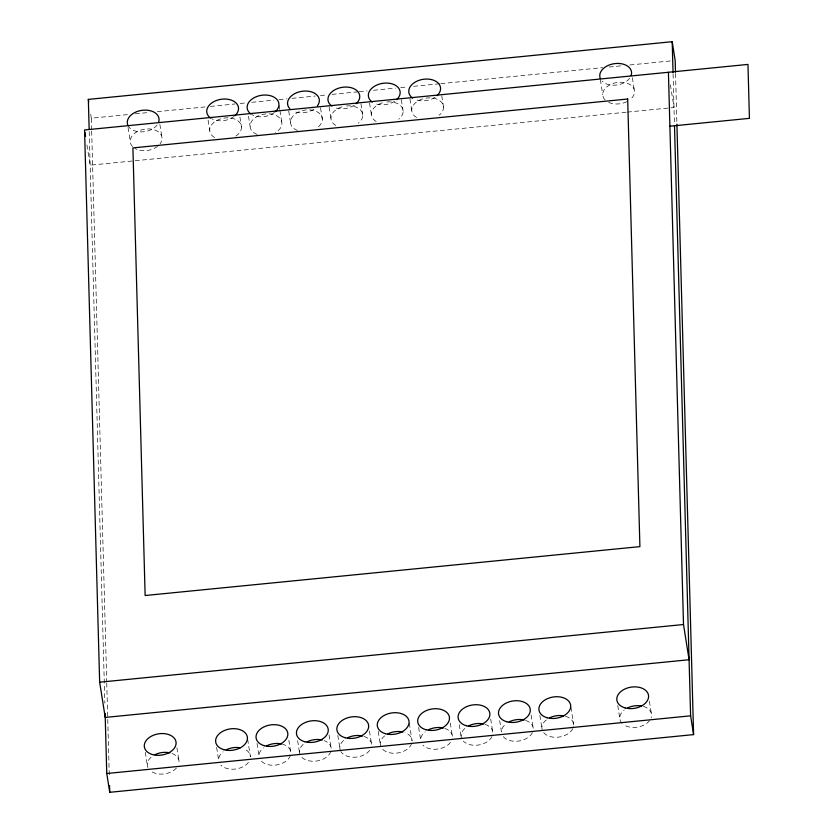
<?xml version="1.0" encoding="UTF-8"?>
<svg xmlns="http://www.w3.org/2000/svg" width="834" height="834" viewBox="0 0 834 834"><rect width="100%" height="100%" fill="white"/><g stroke="black" fill="none" stroke-linecap="round" stroke-linejoin="round"><path stroke-width="0.63" stroke-dasharray="4.17 3.13" d="M91.636 129.895L91.323 118.178L128.863 114.466M135.337 113.831L148.285 112.548M157.345 111.652L205.247 106.919M210.418 106.408L235.021 103.979M240.192 103.468L246.666 102.832M251.847 102.311L273.854 100.143M279.036 99.632L286.802 98.86M291.983 98.349L315.283 96.046M320.464 95.535L326.928 94.899M332.109 94.388L358.005 91.823M359.298 91.698L367.064 90.927M373.538 90.291L395.545 88.112M400.727 87.601L407.201 86.965M413.674 86.329L439.56 83.765M440.852 83.64L602.68 67.648M609.154 67.012L622.101 65.73M629.868 64.969L671.287 60.872M626.094 112.225L90.145 165.184L86.559 142.541M627.387 112.1L673.997 107.492L670.411 84.849M632.37 77.76L634.549 91.542M600.355 79.657L602.732 94.68M649.405 701.186L651.583 714.967M617.785 705.585L619.766 718.105M570.915 707.295L573.688 724.829M441.77 95.9L443.552 107.169M539.89 715.447L541.871 727.967M531.102 715.04L533.28 728.822A16.023 10.738 -9 0 0 525.066 720.263M409.953 99.037L411.735 110.307M401.363 99.892L403.145 111.162M499.681 720.691L501.463 731.96A16.023 10.738 -9 0 1 505.915 723.881M490.684 719.033L492.873 732.815A16.023 10.738 -9 0 0 484.658 724.256M369.545 103.03L371.328 114.3M360.955 103.885L362.738 115.155M459.263 724.683L461.056 735.953M450.277 723.026L452.466 736.808A16.023 10.738 -9 0 0 444.251 728.249M329.138 107.023L330.921 118.292M320.548 107.878L322.331 119.147M418.658 727.425L420.649 739.946A16.023 10.738 -9 0 1 425.1 731.866M409.275 723.266L412.059 740.801A16.023 10.738 -9 0 0 405.022 732.627M288.72 111.016L290.513 122.285M279.14 105.605L279.734 109.358M279.932 110.609L281.923 123.14M378.25 731.418L380.231 743.938M369.462 731.011L371.641 744.793A16.023 10.738 -9 0 0 363.436 736.234M248.511 116.26L250.106 126.278M239.921 117.114L241.516 127.133M337.843 735.411L339.824 747.931M329.055 735.004L331.234 748.786A16.023 10.738 -9 0 0 324.207 740.613M208.104 120.252L209.699 130.271M297.634 740.655L299.416 751.924M288.845 740.248L290.826 752.779A16.023 10.738 -9 0 0 282.622 744.22M159.878 124.454L162.057 138.225M257.028 743.396L259.009 755.917A16.023 10.738 -9 0 1 263.461 747.837M247.646 739.237L250.419 756.772A16.023 10.738 -9 0 0 243.392 748.598M128.061 127.592L130.24 141.373M216.621 747.389L218.602 759.91A16.023 10.738 -9 0 1 223.053 751.83M90.729 114.425L91.323 118.178M176.912 747.879L179.091 761.65M145.293 752.278L147.274 764.799M675.53 73.496L676.885 122.952M673.08 73.955L674.456 124.422M91.677 131.188L106.721 681.68M106.752 682.983L109.317 776.683M89.228 131.647L104.844 703.104M411.589 743.647A16.023 10.738 -9 0 1 398.516 752.862A16.023 10.738 -9 0 1 382.514 749.12M380.533 745.794A16.023 10.738 -9 0 1 384.683 735.859M450.475 742.406A16.023 10.738 -9 0 1 422.921 745.127M369.66 750.391A16.023 10.738 -9 0 1 354.638 757.241A16.023 10.738 -9 0 1 340.887 751.528M340.449 750.673A16.023 10.738 -9 0 1 344.275 739.852M172.065 753.488A16.023 10.738 -9 0 1 178.622 764.497M176.381 768.124A16.023 10.738 -9 0 1 150.318 770.699M147.889 767.541A16.023 10.738 -9 0 1 151.725 756.709M565.473 716.27A16.023 10.738 -9 0 1 573.219 727.675M572.833 728.603A16.023 10.738 -9 0 1 549.481 736.339A16.023 10.738 -9 0 1 546.322 719.888M532.426 732.596A16.023 10.738 -9 0 1 516.976 741.238A16.023 10.738 -9 0 1 502.078 734.702M492.018 736.589A16.023 10.738 -9 0 1 478.643 744.991A16.023 10.738 -9 0 1 463.329 741.134M461.671 738.695A16.023 10.738 -9 0 1 465.508 727.874M605.004 99.861A16.023 10.738 -9 0 1 609.268 85.172A16.023 10.738 -9 0 1 630.64 84.974A16.023 10.738 -9 0 1 630.097 99.621M626.845 101.665A16.023 10.738 -9 0 1 608.632 102.384M132.512 146.555A16.023 10.738 -9 0 1 145.856 129.009A16.023 10.738 -9 0 1 160.076 143.834M157.605 146.315A16.023 10.738 -9 0 1 135.108 148.535M157.094 125.048A16.023 10.738 -9 0 1 141.384 131.908A16.023 10.738 -9 0 1 127.883 125.319M629.587 78.354A16.023 10.738 -9 0 1 602.033 81.075M643.368 706.408A16.023 10.738 -9 0 1 651.114 717.813M649.603 720.566A16.023 10.738 -9 0 1 624.635 725.278M622.039 723.297A16.023 10.738 -9 0 1 624.218 710.026M330.775 751.632A16.023 10.738 -9 0 1 316.315 761.067A16.023 10.738 -9 0 1 300.48 755.521M300.042 754.666A16.023 10.738 -9 0 1 303.868 743.845M290.368 755.625A16.023 10.738 -9 0 1 277.284 764.841A16.023 10.738 -9 0 1 261.292 761.098M248.438 762.37A16.023 10.738 -9 0 1 220.885 765.091M346.537 105.939A16.023 10.738 -9 0 1 361.414 111.141A16.023 10.738 -9 0 1 358.286 123.244M335.789 125.465A16.023 10.738 -9 0 1 331.671 114.748A16.023 10.738 -9 0 1 344.463 106.231M297.54 130.458A16.023 10.738 -9 0 1 293.756 115.259A16.023 10.738 -9 0 1 316.774 111.61A16.023 10.738 -9 0 1 317.879 127.237M257.133 134.451A16.023 10.738 -9 0 1 253.932 118.709A16.023 10.738 -9 0 1 277.701 116.364A16.023 10.738 -9 0 1 275.376 132.648M214.557 137.443A16.023 10.738 -9 0 1 214.807 121.691A16.023 10.738 -9 0 1 237.898 120.784A16.023 10.738 -9 0 1 234.969 136.64M416.604 117.479A16.023 10.738 -9 0 1 416.187 102.228A16.023 10.738 -9 0 1 438.684 99.997A16.023 10.738 -9 0 1 439.101 115.248M386.945 101.946A16.023 10.738 -9 0 1 401.821 107.148A16.023 10.738 -9 0 1 398.694 119.252M376.197 121.472A16.023 10.738 -9 0 1 372.079 110.755A16.023 10.738 -9 0 1 384.87 102.238M435.119 97.203A16.023 10.738 -9 0 1 414.665 99.225M394.711 101.195A16.023 10.738 -9 0 1 374.257 103.218M354.304 105.188A16.023 10.738 -9 0 1 333.85 107.211M313.897 109.181A16.023 10.738 -9 0 1 293.443 111.203M274.49 112.434A16.023 10.738 -9 0 1 251.993 114.665M234.083 116.426A16.023 10.738 -9 0 1 211.586 118.657"/><path stroke-width="1.25" d="M89.155 129.061L88.341 99.392L672.204 41.7L675.175 60.486L675.498 72.204M669.89 126.205L749.432 118.345L747.962 64.416L84.568 129.968L99.653 682.202L105.23 717.428L689.082 659.736L683.505 624.52L668.42 72.277M99.653 682.202L683.505 624.52M676.916 124.256L693.596 734.608L109.744 792.3L106.762 773.514L690.615 715.822L674.497 125.725M690.615 715.822L693.596 734.608M88.341 99.392L88.738 101.894M84.964 132.481L85.558 136.255M672.204 41.7L673.048 72.662M109.556 785.795L109.744 792.3M105.126 713.518L106.762 773.514M428.342 729.823A16.023 10.738 -9 0 1 443.334 728.009M154.968 754.676A16.023 10.738 -9 0 1 169.959 752.862M549.564 717.845A16.023 10.738 -9 0 1 563.596 715.833M509.157 721.837A16.023 10.738 -9 0 1 524.148 720.023M468.75 725.83A16.023 10.738 -9 0 1 483.741 724.016M387.935 733.816A16.023 10.738 -9 0 1 402.916 732.002M127.883 125.319A16.023 10.738 -9 0 1 142.875 110.224A16.023 10.738 -9 0 1 158.616 122.285M600.376 78.636A16.023 10.738 -9 0 1 615.367 63.54A16.023 10.738 -9 0 1 631.109 75.602M627.46 707.983A16.023 10.738 -9 0 1 641.492 705.971M347.528 737.809A16.023 10.738 -9 0 1 362.509 735.995M307.12 741.801A16.023 10.738 -9 0 1 322.101 739.987M266.713 745.794A16.023 10.738 -9 0 1 281.694 743.98M226.306 749.787A16.023 10.738 -9 0 1 240.328 747.775M412.674 98.089A16.023 10.738 -9 0 1 413.539 83.181A16.023 10.738 -9 0 1 435.369 81.023A16.023 10.738 -9 0 1 437.047 95.681M372.266 102.082A16.023 10.738 -9 0 1 373.132 87.174A16.023 10.738 -9 0 1 394.962 85.026A16.023 10.738 -9 0 1 396.64 99.673M331.859 106.074A16.023 10.738 -9 0 1 332.724 91.167A16.023 10.738 -9 0 1 354.554 89.019A16.023 10.738 -9 0 1 356.222 103.666M289.815 108.681A16.023 10.738 -9 0 1 303.149 91.146A16.023 10.738 -9 0 1 317.368 105.96M251.044 114.06A16.023 10.738 -9 0 1 251.899 99.152A16.023 10.738 -9 0 1 273.74 97.005A16.023 10.738 -9 0 1 275.408 111.652M210.637 118.053A16.023 10.738 -9 0 1 211.492 103.145A16.023 10.738 -9 0 1 233.332 100.997A16.023 10.738 -9 0 1 235 115.645M627.679 99.017L132.908 147.899L145.137 595.518L639.907 546.624L627.679 99.017M345.057 737.704A16.023 10.738 -9 0 0 368.67 726.007A16.023 10.738 -9 0 0 344.546 719.023A16.023 10.738 -9 0 0 345.057 737.704M385.475 733.711A16.023 10.738 -9 0 0 409.077 722.015A16.023 10.738 -9 0 0 384.964 715.03A16.023 10.738 -9 0 0 385.475 733.711M425.882 729.719A16.023 10.738 -9 0 0 449.484 718.022A16.023 10.738 -9 0 0 425.371 711.037A16.023 10.738 -9 0 0 425.882 729.719M466.289 725.726A16.023 10.738 -9 0 0 489.892 714.029A16.023 10.738 -9 0 0 465.779 707.044A16.023 10.738 -9 0 0 466.289 725.726M152.507 754.572A16.023 10.738 -9 0 0 176.11 742.865A16.023 10.738 -9 0 0 151.996 735.88A16.023 10.738 -9 0 0 152.507 754.572M547.104 717.74A16.023 10.738 -9 0 0 570.717 706.044A16.023 10.738 -9 0 0 546.593 699.059A16.023 10.738 -9 0 0 547.104 717.74M506.697 721.733A16.023 10.738 -9 0 0 530.299 710.036A16.023 10.738 -9 0 0 506.186 703.052A16.023 10.738 -9 0 0 506.697 721.733M625 707.878A16.023 10.738 -9 0 0 648.602 696.181A16.023 10.738 -9 0 0 624.489 689.197A16.023 10.738 -9 0 0 625 707.878M304.65 741.697A16.023 10.738 -9 0 0 328.262 730A16.023 10.738 -9 0 0 304.139 723.015A16.023 10.738 -9 0 0 304.65 741.697M264.242 745.69A16.023 10.738 -9 0 0 287.855 733.993A16.023 10.738 -9 0 0 263.732 727.008A16.023 10.738 -9 0 0 264.242 745.69M223.835 749.683A16.023 10.738 -9 0 0 247.448 737.986A16.023 10.738 -9 0 0 223.324 731.001A16.023 10.738 -9 0 0 223.835 749.683"/></g></svg>
